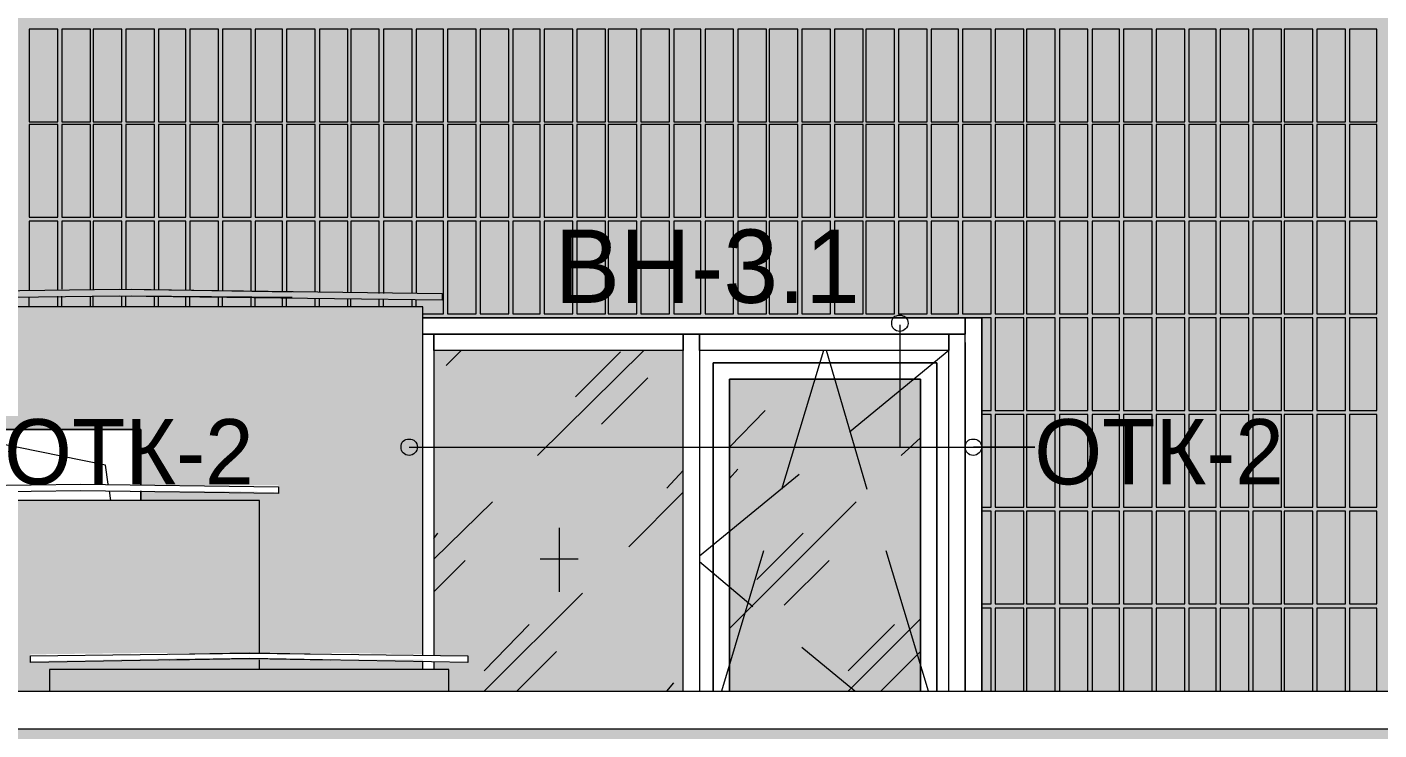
# Model space of a CAD drawing. Header units: millimetres. Extents: x -28928 to 100580, y -22867 to 36490.
# Drawn here: x 46924 to 51120, y 1453 to 3636 of the extents above; entities that cross this region are included whole.
import ezdxf

# ---------------------------------------------------------------- set-up
doc = ezdxf.new("R2010")
doc.units = ezdxf.units.MM
doc.layers.add('PDF _Геометрия', color=7, linetype='Continuous', true_color=0x8f8e8d)
doc.layers.add('PDF _Сплошная заливка', color=7, linetype='Continuous', true_color=0xffffff)
doc.layers.add('PDF _Текст', color=7, linetype='Continuous')

msp = doc.modelspace()

# ---------------------------------------------------------------- hatches: boundary and pattern name
at = {"layer": 'PDF _Сплошная заливка', "true_color": 0xdcd6cf, "transparency": 33554559}
h = msp.add_hatch(color=254, dxfattribs=at)
h.paths.add_polyline_path([(29617.6, 1544.1), (29617.6, 9028.4), (29486.4, 9028.4), (29486.4, 1544.1)])
h.paths.add_polyline_path([(47137.2, -1464), (47137.2, -4713.2), (55763.7, -4713.2), (55763.7, 1455.3), (29617.6, 1455.3), (29617.6, 1523), (29486.4, 1523), (29486.4, -4713.2), (45263, -4713.2), (45263, -1464)])
at = {"layer": 'PDF _Сплошная заливка', "true_color": 0xffb53f, "transparency": 33554559}
h = msp.add_hatch(color=40, dxfattribs=at)
h.paths.add_polyline_path([(54591.8, 8685.7), (54591.8, 8224.5), (54845.7, 8224.5), (54845.7, 8685.7)])
h.paths.add_polyline_path([(54460.7, 3189.9), (54460.7, 2728.7), (54566.4, 2728.7), (54566.4, 3189.9)])
h.paths.add_polyline_path([(54875.3, 3689.1), (54875.3, 3228), (55243.4, 3228), (55243.4, 3689.1)])
h.paths.add_polyline_path([(54875.3, 3189.9), (54875.3, 2728.7), (55243.4, 2728.7), (55243.4, 3189.9)])
h.paths.add_polyline_path([(54460.7, 3689.1), (54460.7, 3228), (54566.4, 3228), (54566.4, 3689.1)])
h.paths.add_polyline_path([(43706.1, 2161.8), (43706.1, 2144.9), (44006.4, 2144.9), (44006.4, 2161.8)])
h.paths.add_polyline_path([(54875.3, 4188.4), (54875.3, 3727.2), (55243.4, 3727.2), (55243.4, 4188.4)])
h.paths.add_polyline_path([(43706.1, 2094.1), (43706.1, 2081.4), (44006.4, 2081.4), (44006.4, 2094.1)])
h.paths.add_polyline_path([(54460.7, 4188.4), (54460.7, 3727.2), (54566.4, 3727.2), (54566.4, 4188.4)])
h.paths.add_polyline_path([(43706.1, 2034.9), (43706.1, 2022.2), (44006.4, 2022.2), (44006.4, 2034.9)])
h.paths.add_polyline_path([(54591.8, 4687.6), (54591.8, 4226.4), (54845.7, 4226.4), (54845.7, 4687.6)])
h.paths.add_polyline_path([(43706.1, 1971.4), (43706.1, 1963), (44006.4, 1963), (44006.4, 1971.4)])
h.paths.add_polyline_path([(54591.8, 5186.8), (54591.8, 4725.7), (54845.7, 4725.7), (54845.7, 5186.8)])
h.paths.add_polyline_path([(43706.1, 1912.2), (43706.1, 1903.7), (44006.4, 1903.7), (44006.4, 1912.2)])
h.paths.add_polyline_path([(54875.3, 5686), (54875.3, 5224.9), (55243.4, 5224.9), (55243.4, 5686)])
h.paths.add_polyline_path([(43706.1, 1853), (43706.1, 1844.5), (44006.4, 1844.5), (44006.4, 1853)])
h.paths.add_polyline_path([(54460.7, 5686), (54460.7, 5224.9), (54566.4, 5224.9), (54566.4, 5686)])
h.paths.add_polyline_path([(43706.1, 1793.7), (43706.1, 1785.3), (44006.4, 1785.3), (44006.4, 1793.7)])
h.paths.add_polyline_path([(54875.3, 6185.3), (54875.3, 5728.4), (55243.4, 5728.4), (55243.4, 6185.3)])
h.paths.add_polyline_path([(43490.3, 1793.7), (43490.3, 1785.3), (43613, 1785.3), (43613, 1793.7)])
h.paths.add_polyline_path([(54460.7, 6185.3), (54460.7, 5728.4), (54566.4, 5728.4), (54566.4, 6185.3)])
h.paths.add_polyline_path([(43490.3, 1853), (43490.3, 1844.5), (43613, 1844.5), (43613, 1853)])
h.paths.add_polyline_path([(54591.8, 6684.5), (54591.8, 6227.6), (54845.7, 6227.6), (54845.7, 6684.5)])
h.paths.add_polyline_path([(43490.3, 1912.2), (43490.3, 1903.7), (43613, 1903.7), (43613, 1912.2)])
h.paths.add_polyline_path([(54591.8, 7183.7), (54591.8, 6726.8), (54845.7, 6726.8), (54845.7, 7183.7)])
h.paths.add_polyline_path([(43490.3, 1971.4), (43490.3, 1963), (43613, 1963), (43613, 1971.4)])
h.paths.add_polyline_path([(54875.3, 7687.2), (54875.3, 7226), (55243.4, 7226), (55243.4, 7687.2)])
h.paths.add_polyline_path([(43490.3, 2034.9), (43490.3, 2022.2), (43613, 2022.2), (43613, 2034.9)])
h.paths.add_polyline_path([(54460.7, 7687.2), (54460.7, 7226), (54566.4, 7226), (54566.4, 7687.2)])
h.paths.add_polyline_path([(43490.3, 2094.1), (43490.3, 2081.4), (43613, 2081.4), (43613, 2094.1)])
h.paths.add_polyline_path([(54875.3, 8186.4), (54875.3, 7725.3), (55243.4, 7725.3), (55243.4, 8186.4)])
h.paths.add_polyline_path([(43490.3, 2161.8), (43490.3, 2144.9), (43613, 2144.9), (43613, 2161.8)])
h.paths.add_polyline_path([(54460.7, 8186.4), (54460.7, 7725.3), (54566.4, 7725.3), (54566.4, 8186.4)])
h.paths.add_polyline_path([(54591.8, 3189.9), (54591.8, 2728.7), (54845.7, 2728.7), (54845.7, 3189.9)])
h.paths.add_polyline_path([(54875.3, 8685.7), (54875.3, 8224.5), (55243.4, 8224.5), (55243.4, 8685.7)])
h.paths.add_polyline_path([(54591.8, 3689.1), (54591.8, 3228), (54845.7, 3228), (54845.7, 3689.1)])
h.paths.add_polyline_path([(54460.7, 8685.7), (54460.7, 8224.5), (54566.4, 8224.5), (54566.4, 8685.7)])
h.paths.add_polyline_path([(54591.8, 4188.4), (54591.8, 3727.2), (54845.7, 3727.2), (54845.7, 4188.4)])
h.paths.add_polyline_path([(55763.7, 8664.5), (55319.5, 8664.5), (55319.5, 7831), (55763.7, 7831)])
h.paths.add_polyline_path([(54875.3, 4687.6), (54875.3, 4226.4), (55243.4, 4226.4), (55243.4, 4687.6)])
h.paths.add_polyline_path([(54845.7, 8723.7), (54845.7, 9028.4), (54591.8, 9028.4), (54591.8, 8723.7)])
h.paths.add_polyline_path([(54460.7, 4687.6), (54460.7, 4226.4), (54566.4, 4226.4), (54566.4, 4687.6)])
h.paths.add_polyline_path([(55319.5, 8728), (55763.7, 8728), (55763.7, 9028.4), (55319.5, 9028.4)])
h.paths.add_polyline_path([(54875.3, 5186.8), (54875.3, 4725.7), (55243.4, 4725.7), (55243.4, 5186.8)])
h.paths.add_polyline_path([(55763.7, 7767.6), (55319.5, 7767.6), (55319.5, 6929.9), (55763.7, 6929.9)])
h.paths.add_polyline_path([(54460.7, 5186.8), (54460.7, 4725.7), (54566.4, 4725.7), (54566.4, 5186.8)])
h.paths.add_polyline_path([(55763.7, 5965.3), (55319.5, 5965.3), (55319.5, 5131.8), (55763.7, 5131.8)])
h.paths.add_polyline_path([(54591.8, 5686), (54591.8, 5224.9), (54845.7, 5224.9), (54845.7, 5686)])
h.paths.add_polyline_path([(44344.9, 1671), (44344.9, 1573.7), (44890.7, 1573.7), (44890.7, 2733), (46265.7, 2733), (46265.7, 2766.8), (48152.6, 2766.8), (48152.6, 2733), (49887.2, 2733), (49887.2, 1573.7), (51287.6, 1573.7), (51287.6, 2733), (53085.7, 2733), (53085.7, 1573.7), (55260.3, 1573.7), (55260.3, 2686.4), (54448, 2686.4), (54448, 9028.4), (34432.2, 9028.4), (34432.2, 1573.7), (35295.3, 1573.7), (35295.3, 2733), (37093.4, 2733), (37093.4, 1573.7), (38493.7, 1573.7), (38493.7, 2733), (40291.8, 2733), (40291.8, 1573.7), (41637.2, 1573.7), (41637.2, 1869.9), (41692.2, 1869.9), (41692.2, 1891), (41578, 1891), (41578, 1908), (41692.2, 1908), (41692.2, 2733), (43490.3, 2733), (43490.3, 2284.5), (43503, 2288.7), (43511.4, 2293), (43524.1, 2297.2), (43541.1, 2305.7), (43553.7, 2309.9), (43570.7, 2318.4), (43583.4, 2322.6), (43600.3, 2331), (43613, 2335.3), (43629.9, 2343.7), (43642.6, 2348), (43659.5, 2356.4), (43672.2, 2360.7), (43680.7, 2364.9), (43693.4, 2369.1), (43710.3, 2377.6), (43723, 2381.8), (43739.9, 2390.3), (43752.6, 2394.5), (43769.5, 2403), (43782.2, 2407.2), (43799.1, 2415.7), (43811.8, 2419.9), (43828.7, 2428.4), (43841.4, 2432.6), (43849.9, 2436.8), (43871.1, 2436.8), (43888, 2428.4), (43900.7, 2424.1), (43917.6, 2415.7), (43930.3, 2411.4), (43947.2, 2403), (43959.9, 2398.7), (43976.8, 2390.3), (43989.5, 2386), (44006.4, 2377.6), (44019.1, 2373.4), (44036.1, 2364.9), (44048.7, 2360.7), (44065.7, 2352.2), (44078.4, 2348), (44095.3, 2339.5), (44108, 2335.3), (44133.4, 2322.6), (44146.1, 2318.4), (44163, 2309.9), (44175.7, 2305.7), (44192.6, 2297.2), (44205.3, 2293), (44222.2, 2284.5), (44234.9, 2280.3), (44251.8, 2271.8), (44264.5, 2267.6), (44281.4, 2259.1), (44294.1, 2254.9), (44311.1, 2246.4), (44323.7, 2242.2), (44340.7, 2233.7), (44353.4, 2229.5), (44378.7, 2216.8), (44378.7, 2161.8), (44099.5, 2161.8), (44099.5, 2144.9), (44294.1, 2144.9), (44340.7, 2098.4), (44099.5, 2094.1), (44099.5, 2081.4), (44298.4, 2081.4), (44340.7, 2039.1), (44099.5, 2034.9), (44099.5, 2022.2), (44294.1, 2022.2), (44340.7, 1975.7), (44099.5, 1971.4), (44099.5, 1963), (44294.1, 1963), (44340.7, 1916.4), (44099.5, 1912.2), (44099.5, 1903.7), (44294.1, 1903.7), (44340.7, 1857.2), (44099.5, 1853), (44099.5, 1844.5), (44294.1, 1844.5), (44340.7, 1798), (44099.5, 1793.7), (44099.5, 1785.3), (44289.9, 1785.3), (44298.4, 1781), (44340.7, 1738.7), (44336.4, 1734.5), (44404.1, 1726), (44404.1, 1671)])
h.paths.add_polyline_path([(54591.8, 6185.3), (54591.8, 5728.4), (54845.7, 5728.4), (54845.7, 6185.3)])
h.paths.add_polyline_path([(55763.7, 4167.2), (55319.5, 4167.2), (55319.5, 3333.7), (55763.7, 3333.7)])
h.paths.add_polyline_path([(54875.3, 6684.5), (54875.3, 6227.6), (55243.4, 6227.6), (55243.4, 6684.5)])
h.paths.add_polyline_path([(55763.7, 3270.3), (55319.5, 3270.3), (55319.5, 2432.6), (55763.7, 2432.6)])
h.paths.add_polyline_path([(54460.7, 6684.5), (54460.7, 6227.6), (54566.4, 6227.6), (54566.4, 6684.5)])
h.paths.add_polyline_path([(55763.7, 2369.1), (55319.5, 2369.1), (55319.5, 1573.7), (55763.7, 1573.7)])
h.paths.add_polyline_path([(54875.3, 7183.7), (54875.3, 6726.8), (55243.4, 6726.8), (55243.4, 7183.7)])
h.paths.add_polyline_path([(55763.7, 5068.4), (55319.5, 5068.4), (55319.5, 4230.7), (55763.7, 4230.7)])
h.paths.add_polyline_path([(54460.7, 7183.7), (54460.7, 6726.8), (54566.4, 6726.8), (54566.4, 7183.7)])
h.paths.add_polyline_path([(55763.7, 6866.4), (55319.5, 6866.4), (55319.5, 6028.7), (55763.7, 6028.7)])
h.paths.add_polyline_path([(54591.8, 7687.2), (54591.8, 7226), (54845.7, 7226), (54845.7, 7687.2)])
h.paths.add_polyline_path([(55243.4, 8723.7), (55243.4, 9028.4), (54875.3, 9028.4), (54875.3, 8723.7)])
h.paths.add_polyline_path([(54591.8, 8186.4), (54591.8, 7725.3), (54845.7, 7725.3), (54845.7, 8186.4)])
h.paths.add_polyline_path([(54566.4, 8723.7), (54566.4, 9028.4), (54460.7, 9028.4), (54460.7, 8723.7)])
at = {"layer": 'PDF _Сплошная заливка', "true_color": 0x383e42, "transparency": 33554559}
h = msp.add_hatch(color=250, dxfattribs=at)
h.paths.add_polyline_path([(47898.7, 1692.2), (48152.6, 1688), (48152.6, 2766.8), (46265.7, 2766.8), (46265.7, 1573.7), (46532.2, 1573.7), (46532.2, 2166), (46621.1, 2166), (46621.1, 2191.4), (46473, 2191.4), (46473, 2208.4), (46621.1, 2208.4), (46621.1, 2386), (47276.8, 2386), (47276.8, 2212.6), (47704.1, 2212.6), (47704.1, 2191.4), (47492.6, 2195.7), (47276.8, 2195.7), (47276.8, 2166), (47644.9, 2166), (47644.9, 1692.2)])
h.paths.add_polyline_path([(48152.6, 1671), (47644.9, 1671), (47644.9, 1641.4), (48152.6, 1641.4)])
at = {"layer": 'PDF _Сплошная заливка', "transparency": 33554559}
msp.add_hatch(color=256, dxfattribs=at).paths.add_polyline_path([(48186.4, 1641.4), (48233, 1641.4), (48233, 1573.7), (48960.6, 1573.7), (48960.6, 2631.4), (48186.4, 2631.4), (48186.4, 1683.7), (48292.2, 1683.7), (48292.2, 1662.6), (48186.4, 1662.6)])
at = {"layer": 'PDF _Сплошная заливка', "true_color": 0x383e42, "transparency": 33554559}
msp.add_hatch(color=250, dxfattribs=at).paths.add_polyline_path([(47289.5, 1692.2), (47644.9, 1692.2), (47644.9, 2166), (46532.2, 2166), (46532.2, 1573.7), (46993.4, 1573.7), (46993.4, 1641.4), (47644.9, 1641.4), (47644.9, 1675.3), (47391.1, 1675.3), (46934.1, 1666.8), (46934.1, 1688)])

# ---------------------------------------------------------------- linework, layer by layer
at = {"layer": 'PDF _Геометрия', "color": 253, "lineweight": 9, "true_color": 0xaea391}
for points in [[(46929.9, 3629.9), (46929.9, 3342.2), (47018.7, 3342.2), (47018.7, 3629.9)], [(47031.4, 3629.9), (47031.4, 3342.2), (47120.3, 3342.2), (47120.3, 3629.9)], [(47128.7, 3629.9), (47128.7, 3342.2), (47217.6, 3342.2), (47217.6, 3629.9)], [(47230.3, 3629.9), (47230.3, 3342.2), (47319.1, 3342.2), (47319.1, 3629.9)], [(47331.8, 3629.9), (47331.8, 3342.2), (47416.4, 3342.2), (47416.4, 3629.9)], [(47429.1, 3629.9), (47429.1, 3342.2), (47518, 3342.2), (47518, 3629.9)], [(47530.7, 3629.9), (47530.7, 3342.2), (47619.5, 3342.2), (47619.5, 3629.9)], [(47632.2, 3629.9), (47632.2, 3342.2), (47716.8, 3342.2), (47716.8, 3629.9)], [(47729.5, 3629.9), (47729.5, 3342.2), (47818.4, 3342.2), (47818.4, 3629.9)], [(47831.1, 3629.9), (47831.1, 3342.2), (47919.9, 3342.2), (47919.9, 3629.9)], [(47928.4, 3629.9), (47928.4, 3342.2), (48017.2, 3342.2), (48017.2, 3629.9)], [(48029.9, 3629.9), (48029.9, 3342.2), (48118.7, 3342.2), (48118.7, 3629.9)], [(48131.4, 3629.9), (48131.4, 3342.2), (48216.1, 3342.2), (48216.1, 3629.9)], [(48228.7, 3629.9), (48228.7, 3342.2), (48317.6, 3342.2), (48317.6, 3629.9)], [(48330.3, 3629.9), (48330.3, 3342.2), (48419.1, 3342.2), (48419.1, 3629.9)], [(48431.8, 3629.9), (48431.8, 3342.2), (48516.4, 3342.2), (48516.4, 3629.9)], [(48529.1, 3629.9), (48529.1, 3342.2), (48618, 3342.2), (48618, 3629.9)], [(48630.7, 3629.9), (48630.7, 3342.2), (48719.5, 3342.2), (48719.5, 3629.9)], [(48728, 3629.9), (48728, 3342.2), (48816.8, 3342.2), (48816.8, 3629.9)], [(48829.5, 3629.9), (48829.5, 3342.2), (48918.4, 3342.2), (48918.4, 3629.9)], [(48931.1, 3629.9), (48931.1, 3342.2), (49015.7, 3342.2), (49015.7, 3629.9)], [(49028.4, 3629.9), (49028.4, 3342.2), (49117.2, 3342.2), (49117.2, 3629.9)], [(49129.9, 3629.9), (49129.9, 3342.2), (49218.7, 3342.2), (49218.7, 3629.9)], [(49227.2, 3629.9), (49227.2, 3342.2), (49316.1, 3342.2), (49316.1, 3629.9)], [(49328.7, 3629.9), (49328.7, 3342.2), (49417.6, 3342.2), (49417.6, 3629.9)], [(49430.3, 3629.9), (49430.3, 3342.2), (49519.1, 3342.2), (49519.1, 3629.9)], [(49527.6, 3629.9), (49527.6, 3342.2), (49616.4, 3342.2), (49616.4, 3629.9)], [(49629.1, 3629.9), (49629.1, 3342.2), (49718, 3342.2), (49718, 3629.9)], [(49730.7, 3629.9), (49730.7, 3342.2), (49815.3, 3342.2), (49815.3, 3629.9)], [(49828, 3629.9), (49828, 3342.2), (49916.8, 3342.2), (49916.8, 3629.9)], [(49929.5, 3629.9), (49929.5, 3342.2), (50018.4, 3342.2), (50018.4, 3629.9)], [(50026.8, 3629.9), (50026.8, 3342.2), (50115.7, 3342.2), (50115.7, 3629.9)], [(50128.4, 3629.9), (50128.4, 3342.2), (50217.2, 3342.2), (50217.2, 3629.9)], [(50229.9, 3629.9), (50229.9, 3342.2), (50314.5, 3342.2), (50314.5, 3629.9)], [(50327.2, 3629.9), (50327.2, 3342.2), (50416.1, 3342.2), (50416.1, 3629.9)], [(50428.7, 3629.9), (50428.7, 3342.2), (50517.6, 3342.2), (50517.6, 3629.9)], [(50530.3, 3629.9), (50530.3, 3342.2), (50614.9, 3342.2), (50614.9, 3629.9)], [(50627.6, 3629.9), (50627.6, 3342.2), (50716.4, 3342.2), (50716.4, 3629.9)], [(50729.1, 3629.9), (50729.1, 3342.2), (50818, 3342.2), (50818, 3629.9)], [(50826.4, 3629.9), (50826.4, 3342.2), (50915.3, 3342.2), (50915.3, 3629.9)], [(50928, 3629.9), (50928, 3342.2), (51016.8, 3342.2), (51016.8, 3629.9)], [(51029.5, 3629.9), (51029.5, 3342.2), (51114.1, 3342.2), (51114.1, 3629.9)], [(46929.9, 3333.7), (46929.9, 3046), (47018.7, 3046), (47018.7, 3333.7)], [(47031.4, 3333.7), (47031.4, 3046), (47120.3, 3046), (47120.3, 3333.7)], [(47128.7, 3333.7), (47128.7, 3046), (47217.6, 3046), (47217.6, 3333.7)], [(47230.3, 3333.7), (47230.3, 3046), (47319.1, 3046), (47319.1, 3333.7)], [(47331.8, 3333.7), (47331.8, 3046), (47416.4, 3046), (47416.4, 3333.7)], [(47429.1, 3333.7), (47429.1, 3046), (47518, 3046), (47518, 3333.7)], [(47530.7, 3333.7), (47530.7, 3046), (47619.5, 3046), (47619.5, 3333.7)], [(47632.2, 3333.7), (47632.2, 3046), (47716.8, 3046), (47716.8, 3333.7)], [(47729.5, 3333.7), (47729.5, 3046), (47818.4, 3046), (47818.4, 3333.7)], [(47831.1, 3333.7), (47831.1, 3046), (47919.9, 3046), (47919.9, 3333.7)], [(47928.4, 3333.7), (47928.4, 3046), (48017.2, 3046), (48017.2, 3333.7)], [(48029.9, 3333.7), (48029.9, 3046), (48118.7, 3046), (48118.7, 3333.7)], [(48131.4, 3333.7), (48131.4, 3046), (48216.1, 3046), (48216.1, 3333.7)], [(48228.7, 3333.7), (48228.7, 3046), (48317.6, 3046), (48317.6, 3333.7)], [(48330.3, 3333.7), (48330.3, 3046), (48419.1, 3046), (48419.1, 3333.7)], [(48431.8, 3333.7), (48431.8, 3046), (48516.4, 3046), (48516.4, 3333.7)], [(48529.1, 3333.7), (48529.1, 3046), (48618, 3046), (48618, 3333.7)], [(48630.7, 3333.7), (48630.7, 3046), (48719.5, 3046), (48719.5, 3333.7)], [(48728, 3333.7), (48728, 3046), (48816.8, 3046), (48816.8, 3333.7)], [(48829.5, 3333.7), (48829.5, 3046), (48918.4, 3046), (48918.4, 3333.7)], [(48931.1, 3333.7), (48931.1, 3046), (49015.7, 3046), (49015.7, 3333.7)], [(49028.4, 3333.7), (49028.4, 3046), (49117.2, 3046), (49117.2, 3333.7)], [(49129.9, 3333.7), (49129.9, 3046), (49218.7, 3046), (49218.7, 3333.7)], [(49227.2, 3333.7), (49227.2, 3046), (49316.1, 3046), (49316.1, 3333.7)], [(49328.7, 3333.7), (49328.7, 3046), (49417.6, 3046), (49417.6, 3333.7)], [(49430.3, 3333.7), (49430.3, 3046), (49519.1, 3046), (49519.1, 3333.7)], [(49527.6, 3333.7), (49527.6, 3046), (49616.4, 3046), (49616.4, 3333.7)], [(49629.1, 3333.7), (49629.1, 3046), (49718, 3046), (49718, 3333.7)], [(49730.7, 3333.7), (49730.7, 3046), (49815.3, 3046), (49815.3, 3333.7)], [(49828, 3333.7), (49828, 3046), (49916.8, 3046), (49916.8, 3333.7)], [(49929.5, 3333.7), (49929.5, 3046), (50018.4, 3046), (50018.4, 3333.7)], [(50026.8, 3333.7), (50026.8, 3046), (50115.7, 3046), (50115.7, 3333.7)], [(50128.4, 3333.7), (50128.4, 3046), (50217.2, 3046), (50217.2, 3333.7)], [(50229.9, 3333.7), (50229.9, 3046), (50314.5, 3046), (50314.5, 3333.7)], [(50327.2, 3333.7), (50327.2, 3046), (50416.1, 3046), (50416.1, 3333.7)], [(50428.7, 3333.7), (50428.7, 3046), (50517.6, 3046), (50517.6, 3333.7)], [(50530.3, 3333.7), (50530.3, 3046), (50614.9, 3046), (50614.9, 3333.7)], [(50627.6, 3333.7), (50627.6, 3046), (50716.4, 3046), (50716.4, 3333.7)], [(50729.1, 3333.7), (50729.1, 3046), (50818, 3046), (50818, 3333.7)], [(50826.4, 3333.7), (50826.4, 3046), (50915.3, 3046), (50915.3, 3333.7)], [(50928, 3333.7), (50928, 3046), (51016.8, 3046), (51016.8, 3333.7)], [(51029.5, 3333.7), (51029.5, 3046), (51114.1, 3046), (51114.1, 3333.7)], [(48228.7, 3033.4), (48228.7, 2745.7), (48317.6, 2745.7), (48317.6, 3033.4)], [(48330.3, 3033.4), (48330.3, 2745.7), (48419.1, 2745.7), (48419.1, 3033.4)], [(48431.8, 3033.4), (48431.8, 2745.7), (48516.4, 2745.7), (48516.4, 3033.4)], [(48529.1, 3033.4), (48529.1, 2745.7), (48618, 2745.7), (48618, 3033.4)], [(48630.7, 3033.4), (48630.7, 2745.7), (48719.5, 2745.7), (48719.5, 3033.4)], [(48728, 3033.4), (48728, 2745.7), (48816.8, 2745.7), (48816.8, 3033.4)], [(48829.5, 3033.4), (48829.5, 2745.7), (48918.4, 2745.7), (48918.4, 3033.4)], [(48931.1, 3033.4), (48931.1, 2745.7), (49015.7, 2745.7), (49015.7, 3033.4)], [(49028.4, 3033.4), (49028.4, 2745.7), (49117.2, 2745.7), (49117.2, 3033.4)], [(49129.9, 3033.4), (49129.9, 2745.7), (49218.7, 2745.7), (49218.7, 3033.4)], [(49227.2, 3033.4), (49227.2, 2745.7), (49316.1, 2745.7), (49316.1, 3033.4)], [(49328.7, 3033.4), (49328.7, 2745.7), (49417.6, 2745.7), (49417.6, 3033.4)], [(49430.3, 3033.4), (49430.3, 2745.7), (49519.1, 2745.7), (49519.1, 3033.4)], [(49527.6, 3033.4), (49527.6, 2745.7), (49616.4, 2745.7), (49616.4, 3033.4)], [(49629.1, 3033.4), (49629.1, 2745.7), (49718, 2745.7), (49718, 3033.4)], [(49730.7, 3033.4), (49730.7, 2745.7), (49815.3, 2745.7), (49815.3, 3033.4)], [(49828, 3033.4), (49828, 2745.7), (49916.8, 2745.7), (49916.8, 3033.4)], [(49929.5, 3033.4), (49929.5, 2745.7), (50018.4, 2745.7), (50018.4, 3033.4)], [(50026.8, 3033.4), (50026.8, 2745.7), (50115.7, 2745.7), (50115.7, 3033.4)], [(50128.4, 3033.4), (50128.4, 2745.7), (50217.2, 2745.7), (50217.2, 3033.4)], [(50229.9, 3033.4), (50229.9, 2745.7), (50314.5, 2745.7), (50314.5, 3033.4)], [(50327.2, 3033.4), (50327.2, 2745.7), (50416.1, 2745.7), (50416.1, 3033.4)], [(50428.7, 3033.4), (50428.7, 2745.7), (50517.6, 2745.7), (50517.6, 3033.4)], [(50530.3, 3033.4), (50530.3, 2745.7), (50614.9, 2745.7), (50614.9, 3033.4)], [(50627.6, 3033.4), (50627.6, 2745.7), (50716.4, 2745.7), (50716.4, 3033.4)], [(50729.1, 3033.4), (50729.1, 2745.7), (50818, 2745.7), (50818, 3033.4)], [(50826.4, 3033.4), (50826.4, 2745.7), (50915.3, 2745.7), (50915.3, 3033.4)], [(50928, 3033.4), (50928, 2745.7), (51016.8, 2745.7), (51016.8, 3033.4)], [(51029.5, 3033.4), (51029.5, 2745.7), (51114.1, 2745.7), (51114.1, 3033.4)], [(49929.5, 2733), (49929.5, 2445.3), (50018.4, 2445.3), (50018.4, 2733)], [(50026.8, 2733), (50026.8, 2445.3), (50115.7, 2445.3), (50115.7, 2733)], [(50128.4, 2733), (50128.4, 2445.3), (50217.2, 2445.3), (50217.2, 2733)], [(50229.9, 2733), (50229.9, 2445.3), (50314.5, 2445.3), (50314.5, 2733)], [(50327.2, 2733), (50327.2, 2445.3), (50416.1, 2445.3), (50416.1, 2733)], [(50428.7, 2733), (50428.7, 2445.3), (50517.6, 2445.3), (50517.6, 2733)], [(50530.3, 2733), (50530.3, 2445.3), (50614.9, 2445.3), (50614.9, 2733)], [(50627.6, 2733), (50627.6, 2445.3), (50716.4, 2445.3), (50716.4, 2733)], [(50729.1, 2733), (50729.1, 2445.3), (50818, 2445.3), (50818, 2733)], [(50826.4, 2733), (50826.4, 2445.3), (50915.3, 2445.3), (50915.3, 2733)], [(50928, 2733), (50928, 2445.3), (51016.8, 2445.3), (51016.8, 2733)], [(51029.5, 2733), (51029.5, 2445.3), (51114.1, 2445.3), (51114.1, 2733)], [(49929.5, 2432.6), (49929.5, 2144.9), (50018.4, 2144.9), (50018.4, 2432.6)], [(50026.8, 2432.6), (50026.8, 2144.9), (50115.7, 2144.9), (50115.7, 2432.6)], [(50128.4, 2432.6), (50128.4, 2144.9), (50217.2, 2144.9), (50217.2, 2432.6)], [(50229.9, 2432.6), (50229.9, 2144.9), (50314.5, 2144.9), (50314.5, 2432.6)], [(50327.2, 2432.6), (50327.2, 2144.9), (50416.1, 2144.9), (50416.1, 2432.6)], [(50428.7, 2432.6), (50428.7, 2144.9), (50517.6, 2144.9), (50517.6, 2432.6)], [(50530.3, 2432.6), (50530.3, 2144.9), (50614.9, 2144.9), (50614.9, 2432.6)], [(50627.6, 2432.6), (50627.6, 2144.9), (50716.4, 2144.9), (50716.4, 2432.6)], [(50729.1, 2432.6), (50729.1, 2144.9), (50818, 2144.9), (50818, 2432.6)], [(50826.4, 2432.6), (50826.4, 2144.9), (50915.3, 2144.9), (50915.3, 2432.6)], [(50928, 2432.6), (50928, 2144.9), (51016.8, 2144.9), (51016.8, 2432.6)], [(51029.5, 2432.6), (51029.5, 2144.9), (51114.1, 2144.9), (51114.1, 2432.6)], [(49929.5, 2132.2), (49929.5, 1844.5), (50018.4, 1844.5), (50018.4, 2132.2)], [(50026.8, 2132.2), (50026.8, 1844.5), (50115.7, 1844.5), (50115.7, 2132.2)], [(50128.4, 2132.2), (50128.4, 1844.5), (50217.2, 1844.5), (50217.2, 2132.2)], [(50229.9, 2132.2), (50229.9, 1844.5), (50314.5, 1844.5), (50314.5, 2132.2)], [(50327.2, 2132.2), (50327.2, 1844.5), (50416.1, 1844.5), (50416.1, 2132.2)], [(50428.7, 2132.2), (50428.7, 1844.5), (50517.6, 1844.5), (50517.6, 2132.2)], [(50530.3, 2132.2), (50530.3, 1844.5), (50614.9, 1844.5), (50614.9, 2132.2)], [(50627.6, 2132.2), (50627.6, 1844.5), (50716.4, 1844.5), (50716.4, 2132.2)], [(50729.1, 2132.2), (50729.1, 1844.5), (50818, 1844.5), (50818, 2132.2)], [(50826.4, 2132.2), (50826.4, 1844.5), (50915.3, 1844.5), (50915.3, 2132.2)], [(50928, 2132.2), (50928, 1844.5), (51016.8, 1844.5), (51016.8, 2132.2)], [(51029.5, 2132.2), (51029.5, 1844.5), (51114.1, 1844.5), (51114.1, 2132.2)]]:
    msp.add_lwpolyline(points, close=True, dxfattribs=at)
for points in [[(47018.7, 2817.6), (47018.7, 3033.4), (46929.9, 3033.4), (46929.9, 2817.6)], [(47120.3, 2821.8), (47120.3, 3033.4), (47031.4, 3033.4), (47031.4, 2821.8)], [(47217.6, 2821.8), (47217.6, 3033.4), (47128.7, 3033.4), (47128.7, 2821.8)], [(47319.1, 2821.8), (47319.1, 3033.4), (47230.3, 3033.4), (47230.3, 2821.8)], [(47416.4, 2817.6), (47416.4, 3033.4), (47331.8, 3033.4), (47331.8, 2821.8)], [(47518, 2817.6), (47518, 3033.4), (47429.1, 3033.4), (47429.1, 2817.6)], [(47619.5, 2817.6), (47619.5, 3033.4), (47530.7, 3033.4), (47530.7, 2817.6)], [(47716.8, 2813.4), (47716.8, 3033.4), (47632.2, 3033.4), (47632.2, 2817.6)], [(47818.4, 2813.4), (47818.4, 3033.4), (47729.5, 3033.4), (47729.5, 2813.4)], [(47919.9, 2813.4), (47919.9, 3033.4), (47831.1, 3033.4), (47831.1, 2813.4)], [(48017.2, 2809.1), (48017.2, 3033.4), (47928.4, 3033.4), (47928.4, 2813.4)], [(48118.7, 2809.1), (48118.7, 3033.4), (48029.9, 3033.4), (48029.9, 2809.1)], [(48152.6, 2745.7), (48216.1, 2745.7), (48216.1, 3033.4), (48131.4, 3033.4), (48131.4, 2809.1)], [(46929.9, 2766.8), (46929.9, 2796.4)], [(47018.7, 2766.8), (47018.7, 2800.7)], [(47031.4, 2766.8), (47031.4, 2800.7)], [(47120.3, 2766.8), (47120.3, 2800.7)], [(47128.7, 2766.8), (47128.7, 2800.7)], [(47217.6, 2766.8), (47217.6, 2800.7)], [(47230.3, 2766.8), (47230.3, 2800.7)], [(47319.1, 2766.8), (47319.1, 2800.7)], [(47331.8, 2766.8), (47331.8, 2800.7)], [(47416.4, 2766.8), (47416.4, 2800.7)], [(47429.1, 2766.8), (47429.1, 2800.7)], [(47518, 2766.8), (47518, 2796.4)], [(47530.7, 2766.8), (47530.7, 2796.4)], [(47619.5, 2766.8), (47619.5, 2796.4)], [(47632.2, 2766.8), (47632.2, 2796.4)], [(47716.8, 2766.8), (47716.8, 2796.4)], [(47729.5, 2766.8), (47729.5, 2796.4)], [(47818.4, 2766.8), (47818.4, 2792.2)], [(47831.1, 2766.8), (47831.1, 2792.2)], [(47919.9, 2766.8), (47919.9, 2792.2)], [(47928.4, 2766.8), (47928.4, 2792.2)], [(48017.2, 2766.8), (48017.2, 2792.2)], [(48029.9, 2766.8), (48029.9, 2792.2)], [(48118.7, 2766.8), (48118.7, 2788)], [(48131.4, 2766.8), (48131.4, 2788)], [(48216.1, 2733), (48216.1, 2733)], [(48228.7, 2733), (48228.7, 2733)], [(48317.6, 2733), (48317.6, 2733)], [(48330.3, 2733), (48330.3, 2733)], [(48419.1, 2733), (48419.1, 2733)], [(48431.8, 2733), (48431.8, 2733)], [(48516.4, 2733), (48516.4, 2733)], [(48529.1, 2733), (48529.1, 2733)], [(48618, 2733), (48618, 2733)], [(48630.7, 2733), (48630.7, 2733)], [(48719.5, 2733), (48719.5, 2733)], [(48728, 2733), (48728, 2733)], [(48816.8, 2733), (48816.8, 2733)], [(48829.5, 2733), (48829.5, 2733)], [(48918.4, 2733), (48918.4, 2733)], [(48931.1, 2733), (48931.1, 2733)], [(49015.7, 2733), (49015.7, 2733)], [(49028.4, 2733), (49028.4, 2733)], [(49117.2, 2733), (49117.2, 2733)], [(49129.9, 2733), (49129.9, 2733)], [(49218.7, 2733), (49218.7, 2733)], [(49227.2, 2733), (49227.2, 2733)], [(49316.1, 2733), (49316.1, 2733)], [(49328.7, 2733), (49328.7, 2733)], [(49417.6, 2733), (49417.6, 2733)], [(49430.3, 2733), (49430.3, 2733)], [(49519.1, 2733), (49519.1, 2733)], [(49527.6, 2733), (49527.6, 2733)], [(49616.4, 2733), (49616.4, 2733)], [(49629.1, 2733), (49629.1, 2733)], [(49718, 2733), (49718, 2733)], [(49730.7, 2733), (49730.7, 2733)], [(49815.3, 2733), (49815.3, 2733)], [(49828, 2733), (49828, 2733)], [(49887.2, 2445.3), (49916.8, 2445.3), (49916.8, 2733), (49887.2, 2733)], [(49887.2, 2144.9), (49916.8, 2144.9), (49916.8, 2432.6), (49887.2, 2432.6)], [(49887.2, 1844.5), (49916.8, 1844.5), (49916.8, 2132.2), (49887.2, 2132.2)], [(49916.8, 1573.7), (49916.8, 1831.8), (49887.2, 1831.8)], [(50018.4, 1573.7), (50018.4, 1831.8), (49929.5, 1831.8), (49929.5, 1573.7)], [(50115.7, 1573.7), (50115.7, 1831.8), (50026.8, 1831.8), (50026.8, 1573.7)], [(50217.2, 1573.7), (50217.2, 1831.8), (50128.4, 1831.8), (50128.4, 1573.7)], [(50314.5, 1573.7), (50314.5, 1831.8), (50229.9, 1831.8), (50229.9, 1573.7)], [(50416.1, 1573.7), (50416.1, 1831.8), (50327.2, 1831.8), (50327.2, 1573.7)], [(50517.6, 1573.7), (50517.6, 1831.8), (50428.7, 1831.8), (50428.7, 1573.7)], [(50614.9, 1573.7), (50614.9, 1831.8), (50530.3, 1831.8), (50530.3, 1573.7)], [(50716.4, 1573.7), (50716.4, 1831.8), (50627.6, 1831.8), (50627.6, 1573.7)], [(50818, 1573.7), (50818, 1831.8), (50729.1, 1831.8), (50729.1, 1573.7)], [(50915.3, 1573.7), (50915.3, 1831.8), (50826.4, 1831.8), (50826.4, 1573.7)], [(51016.8, 1573.7), (51016.8, 1831.8), (50928, 1831.8), (50928, 1573.7)], [(51114.1, 1573.7), (51114.1, 1831.8), (51029.5, 1831.8), (51029.5, 1573.7)]]:
    msp.add_lwpolyline(points, dxfattribs=at)
at = {"layer": 'PDF _Геометрия', "color": 7, "lineweight": 9}
for points in [[(47209.1, 2821.8), (48211.8, 2809.1), (48211.8, 2788), (47209.1, 2800.7), (46206.4, 2788), (46206.4, 2809.1)], [(49887.2, 2656.8), (49887.2, 2733), (49887.2, 1573.7)], [(48186.4, 2682.2), (48960.7, 2682.2), (48960.7, 2631.4), (48186.4, 2631.4)], [(49011.4, 2682.2), (49785.7, 2682.2), (49785.7, 2631.4), (49011.4, 2631.4)], [(49053.7, 2593.4), (49747.6, 2593.4), (49747.6, 1573.7), (49747.6, 2593.4), (49053.7, 2593.4), (49053.7, 1573.7)], [(49696.8, 2542.6), (49696.8, 1573.7), (49696.8, 2542.6), (49104.5, 2542.6), (49104.5, 1573.7), (49104.5, 2542.6)], [(46621.1, 2386), (46621.1, 2208.4), (46621.1, 2386), (47276.8, 2386), (47276.8, 2212.6), (47276.8, 2386)], [(47090.7, 2216.8), (47704.1, 2208.4), (47704.1, 2187.2), (47090.7, 2195.7), (46473, 2187.2), (46473, 2208.4)], [(47276.8, 2195.7), (47276.8, 2166)], [(55763.7, 1573.7), (55763.7, 1455.3), (29621.8, 1455.3), (29621.8, 1573.7)]]:
    msp.add_lwpolyline(points, close=True, dxfattribs=at)
for points in [[(47247.2, 2821.8), (47746.4, 2813.4)], [(47746.4, 2796.4), (47247.2, 2800.7)], [(48152.6, 1683.7), (48152.6, 2766.8), (46265.7, 2766.8), (46265.7, 1573.7)], [(49836.4, 2656.8), (49836.4, 1573.7), (49836.4, 2656.8), (49836.4, 2733), (49887.2, 2733), (48152.6, 2733), (48986.1, 2733), (49836.4, 2733), (49836.4, 2682.2), (48986.1, 2682.2), (48152.6, 2682.2), (48186.4, 2682.2), (48186.4, 2656.8), (48186.4, 1683.7)], [(49633.4, 2711.8), (49633.4, 2331), (50052.2, 2331), (49861.8, 2331)], [(48960.7, 1573.7), (48960.7, 2656.8), (48960.7, 2682.2), (49011.4, 2682.2), (49011.4, 2656.8), (49011.4, 1573.7)], [(49785.7, 1573.7), (49785.7, 2656.8), (49785.7, 2682.2), (49836.4, 2682.2)], [(48224.5, 2584.9), (48271.1, 2631.4)], [(48508, 2305.7), (48838, 2631.4)], [(48626.4, 2487.6), (48766.1, 2627.2)], [(49396.4, 2631.4), (49265.3, 2199.9)], [(49531.8, 2199.9), (49404.9, 2631.4)], [(49785.7, 2631.4), (49476.8, 2377.6)], [(48706.8, 2403), (48850.7, 2546.8)], [(49104.5, 2331), (49214.5, 2445.3)], [(47175.3, 2216.8), (47166.8, 2276), (46621.1, 2386)], [(49637.6, 2305.7), (49696.8, 2360.7)], [(48110.3, 2331), (50052.2, 2331)], [(48909.9, 2204.1), (48960.7, 2259.1)], [(49320.3, 2246.4), (49011.4, 1992.6)], [(49104.5, 2233.7), (49129.9, 2263.4)], [(47183.7, 2166), (47179.5, 2195.7)], [(48791.4, 2022.2), (48960.7, 2191.4)], [(47644.9, 1692.2), (47644.9, 2166), (46532.2, 2166), (46532.2, 1573.7)], [(48186.4, 1984.1), (48368.4, 2161.8)], [(49104.5, 1768.4), (49498, 2161.8)], [(48186.4, 2047.6), (48199.1, 2064.5)], [(48575.7, 2081.4), (48575.7, 1882.6)], [(49189.1, 1920.7), (49333, 2064.5)], [(48186.4, 1882.6), (48283.7, 1979.9)], [(48634.9, 1984.1), (48516.4, 1984.1)], [(49176.4, 1836), (49011.4, 1975.7)], [(49210.3, 2009.5), (49079.1, 1573.7)], [(49273.7, 1840.3), (49413.4, 1979.9)], [(49722.2, 1573.7), (49591.1, 2009.5)], [(48343, 1573.7), (48647.6, 1878.4)], [(48343, 1637.2), (48482.6, 1781)], [(49472.6, 1573.7), (49696.8, 1798)], [(49472.6, 1637.2), (49616.4, 1781)], [(47365.7, 1671), (47615.3, 1675.3), (46934.1, 1662.6), (46934.1, 1683.7), (47615.3, 1692.2), (47365.7, 1688)], [(47864.9, 1688), (47615.3, 1692.2), (48292.2, 1683.7), (48292.2, 1662.6), (47615.3, 1675.3), (47864.9, 1671)], [(48444.5, 1573.7), (48567.2, 1696.4)], [(49493.7, 1573.7), (49328.7, 1709.1)], [(49574.1, 1573.7), (49696.8, 1696.4)], [(48233, 1573.7), (48233, 1641.4), (46993.4, 1641.4), (46993.4, 1573.7)], [(47644.9, 1641.4), (47644.9, 1671)], [(48152.6, 1641.4), (48152.6, 1666.8)], [(48186.4, 1662.6), (48186.4, 1641.4)], [(48909.9, 1573.7), (48931.1, 1599.1)]]:
    msp.add_lwpolyline(points, dxfattribs=at)
for points in [[(49608, 2716), (49608, 2733), (49616.4, 2741.4), (49633.4, 2741.4)], [(49608, 2716), (49608, 2733), (49616.4, 2741.4), (49633.4, 2741.4)], [(49633.4, 2741.4), (49646.1, 2741.4), (49658.7, 2733), (49658.7, 2716)], [(49633.4, 2741.4), (49646.1, 2741.4), (49658.7, 2733), (49658.7, 2716)], [(49633.4, 2690.7), (49616.4, 2690.7), (49608, 2703.4), (49608, 2716)], [(49633.4, 2690.7), (49616.4, 2690.7), (49608, 2703.4), (49608, 2716)], [(49658.7, 2716), (49658.7, 2703.4), (49646.1, 2690.7), (49633.4, 2690.7)], [(49658.7, 2716), (49658.7, 2703.4), (49646.1, 2690.7), (49633.4, 2690.7)], [(48084.9, 2331), (48084.9, 2348), (48093.4, 2356.4), (48110.3, 2356.4)], [(48084.9, 2331), (48084.9, 2348), (48093.4, 2356.4), (48110.3, 2356.4)], [(48110.3, 2356.4), (48123, 2356.4), (48135.7, 2348), (48135.7, 2331)], [(48110.3, 2356.4), (48123, 2356.4), (48135.7, 2348), (48135.7, 2331)], [(49836.4, 2331), (49836.4, 2348), (49844.9, 2356.4), (49861.8, 2356.4)], [(49836.4, 2331), (49836.4, 2348), (49844.9, 2356.4), (49861.8, 2356.4)], [(49861.8, 2356.4), (49874.5, 2356.4), (49887.2, 2348), (49887.2, 2331)], [(49861.8, 2356.4), (49874.5, 2356.4), (49887.2, 2348), (49887.2, 2331)], [(48110.3, 2305.7), (48093.4, 2305.7), (48084.9, 2318.4), (48084.9, 2331)], [(48110.3, 2305.7), (48093.4, 2305.7), (48084.9, 2318.4), (48084.9, 2331)], [(48135.7, 2331), (48135.7, 2318.4), (48123, 2305.7), (48110.3, 2305.7)], [(48135.7, 2331), (48135.7, 2318.4), (48123, 2305.7), (48110.3, 2305.7)], [(49861.8, 2305.7), (49844.9, 2305.7), (49836.4, 2318.4), (49836.4, 2331)], [(49861.8, 2305.7), (49844.9, 2305.7), (49836.4, 2318.4), (49836.4, 2331)], [(49887.2, 2331), (49887.2, 2318.4), (49874.5, 2305.7), (49861.8, 2305.7)], [(49887.2, 2331), (49887.2, 2318.4), (49874.5, 2305.7), (49861.8, 2305.7)]]:
    msp.add_open_spline(points, degree=3, dxfattribs=at)
at = {"layer": 'PDF _Сплошная заливка', "lineweight": 9, "transparency": 33554559}
msp.add_solid([(49104.5, 2542.6), (49104.5, 1573.7), (49696.8, 2542.6), (49696.8, 1573.7)], dxfattribs=at)
at = {"layer": 'PDF _Сплошная заливка', "color": 250, "lineweight": 9, "true_color": 0x383e42, "transparency": 33554559}
msp.add_solid([(46993.4, 1641.4), (46993.4, 1573.7), (48232.9, 1641.4), (48232.9, 1573.7)], dxfattribs=at)

# ---------------------------------------------------------------- texts
at = {"layer": 'PDF _Текст', "attachment_point": 4, "style": ''}
for s, insert, char_height in [('ВН-3.1', (48561.2, 2891.8), 227.71), ('ОТК-2', (46852.1, 2315.8), 202.56), ('ОТК-2', (50050.5, 2315.8), 202.56)]:
    msp.add_mtext(s, dxfattribs=dict(at, insert=insert, char_height=char_height))

doc.saveas('drawing.dxf')
